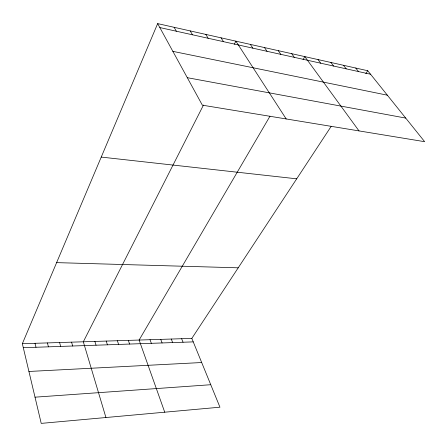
<?xml version="1.0" encoding="UTF-8"?>
<svg xmlns="http://www.w3.org/2000/svg" width="447" height="447" viewBox="0 0 447 447"><rect width="100%" height="100%" fill="white"/><g stroke="black" fill="none" stroke-linecap="round" stroke-linejoin="round"><path stroke-width="0.67" d="M331.11 126.467L191.824 338.401L219.946 407.195L41.225 423.387L22.35 343.698L157.657 23.613L367.741 70.732L424.65 141.688L202.362 105.179L157.657 23.613M203.486 105.023L83.326 341.793L105.933 417.526M234.329 44.247L235.893 41.158L286.197 118.947M269.988 116.192L139.112 340.05L164.731 412.195M303.072 59.602L304.815 56.618L359.008 130.904M365.836 73.626L367.741 70.732M35.017 397.176L210.755 384.716M28.926 371.468L201.686 362.528M23.294 347.693L193.249 341.882M22.35 343.698L191.824 338.401M56.618 262.629L238.212 267.814M101.234 157.081L296.702 178.822M187.293 77.683L405.725 118.086M172.866 51.36L387.359 95.194M159.825 27.563L370.552 74.236M355.745 68.039L358.528 71.57M343.464 65.284L346.218 68.844M330.892 62.463L333.618 66.055M318.013 59.574L320.706 63.195M291.695 53.674L294.322 57.35M278.257 50.662L280.845 54.366M264.484 47.572L267.027 51.304M250.37 44.404L252.868 48.17M221.047 37.827L223.455 41.655M205.821 34.413L208.168 38.269M190.187 30.91L192.478 34.793M174.14 27.306L176.369 31.229M181.638 338.72L183.041 342.234M171.279 339.044L172.654 342.586M160.741 339.374L162.088 342.95M150.019 339.709L151.343 343.318M128.334 340.385L129.602 344.061M117.377 340.726L118.611 344.436M106.224 341.078L107.431 344.816M94.876 341.43L96.049 345.207M71.57 342.162L72.671 346.006M59.596 342.531L60.663 346.414M47.41 342.916L48.438 346.833M34.995 343.302L35.983 347.263"/></g></svg>
